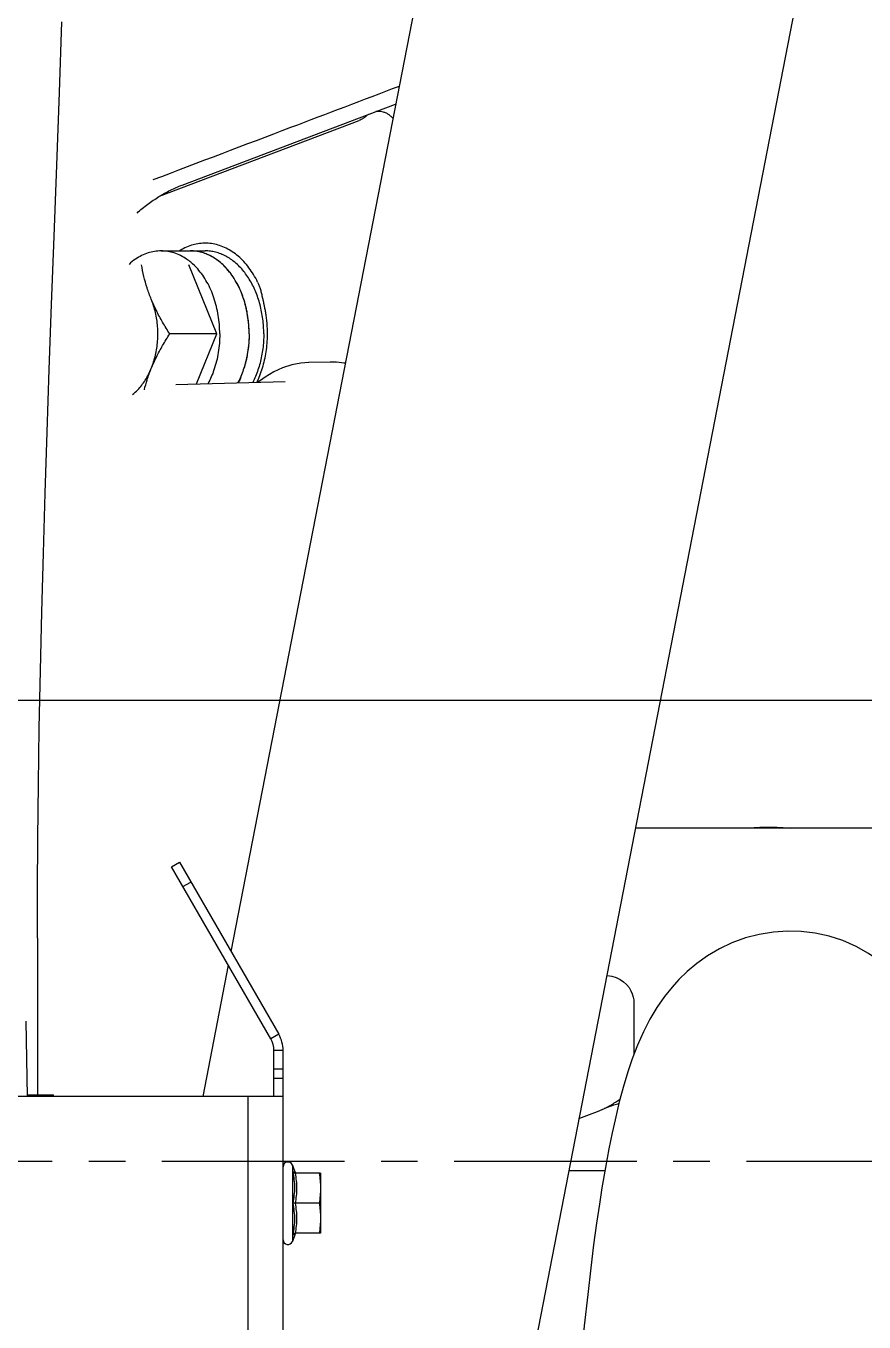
# Model space of a CAD drawing. Header units: millimetres. Extents: x 156850 to 204135, y 56350 to 74150.
# Drawn here: x 158066.5 to 158248.3, y 61547.2 to 61828.3 of the extents above; entities that cross this region are included whole.
import ezdxf

# ---------------------------------------------------------------- set-up
doc = ezdxf.new("R2010")
doc.units = ezdxf.units.MM
doc.header["$LTSCALE"] = 150
doc.linetypes.add('X-2F-PLAN$0$CENTER', pattern=[2, 1.25, -0.25, 0.25, -0.25])
doc.layers.add('-----33 Equipment', color=5, linetype='Continuous')

# ---------------------------------------------------------------- blocks, each defined once
blk = doc.blocks.new('X-2F-PLAN$0$filter_oben')
at = {"color": 0, "linetype": 'Continuous'}
for p, q in [((2040.38, 6603.5), (2040.38, 6680.72)), ((2052.88, 6606.17), (2090.23, 6627.73)), ((2090.23, 6627.73), (2091.23, 6626)), ((2091.23, 6626), (2053.88, 6604.44)), ((2085.9, 6625.23), (2086.9, 6623.5)), ((1844.13, 6611.11), (2040.38, 6611.11)), ((2040.38, 6605.5), (2050.38, 6605.5)), ((2044.38, 6605.5), (2044.38, 6603.5)), ((2046.38, 6605.5), (2046.38, 6603.5)), ((2050.38, 6603.5), (2050.38, 6605.5)), ((2053.88, 6604.44), (2052.88, 6606.17)), ((1834.13, 6603.5), (2050.38, 6603.5)), ((2025.53, 6601.49), (2008.99, 6601.49)), ((2010.43, 6600.96), (2008.99, 6601.49)), ((2010.43, 6600.96), (2010.41, 6601.36)), ((2010.76, 6595.4), (2010.76, 6600.84)), ((2017.26, 6595.67), (2017.26, 6600.84)), ((2023.76, 6595.4), (2023.76, 6600.84)), ((2025.53, 6601.49), (2024.09, 6600.96)), ((2024.11, 6601.36), (2024.09, 6600.96)), ((2023.76, 6595.4), (2010.76, 6595.4))]:
    blk.add_line(p, q, dxfattribs=at)
for centre, radius, start, end in [((2050.38, 6610.5), 5, 270, 300), ((2050.38, 6610.5), 7, 270, 300), ((2009.35, 6602.46), 1.04, 90, 250), ((2025.17, 6602.46), 1.04, 290, 90), ((2010.26, 6600.49), 0.5, 0, 70), ((2024.26, 6600.49), 0.5, 110, 180)]:
    blk.add_arc(centre, radius, start, end, dxfattribs=at)
for points, start_tangent, end_tangent in [([(2010.41, 6601.36), (2013.84, 6600.96), (2017.26, 6601.36)], (0.978182, -0.207751), (0.977723, 0.209898)), ([(2010.76, 6600.84), (2010.65, 6601.16), (2010.41, 6601.36)], (0, 1), (-0.919946, 0.392044)), ([(2010.76, 6600.84), (2014.01, 6600.5), (2017.26, 6600.84)], (0.980846, -0.194784), (0.980846, 0.194785)), ([(2017.26, 6600.84), (2017.26, 6601.01), (2017.26, 6601.36)], (0.005342, 0.999986), (0.065616, 0.997845)), ([(2017.26, 6601.36), (2020.67, 6600.96), (2024.11, 6601.36)], (0.977723, -0.209898), (0.978182, 0.207751)), ([(2017.26, 6600.84), (2020.51, 6600.5), (2023.76, 6600.84)], (0.980846, -0.194784), (0.980846, 0.194784)), ([(2023.76, 6600.84), (2023.86, 6601.16), (2024.11, 6601.36)], (0.005342, 0.999986), (0.923771, 0.382946)), ([(2014.01, 6595.4), (2010.76, 6595.67)], (-1, 0), (-0.988244, 0.152882)), ([(2017.26, 6595.67), (2014.01, 6595.4)], (-0.988244, -0.152882), (-1, 0)), ([(2020.51, 6595.4), (2017.26, 6595.67)], (-1, 0), (-0.988244, 0.152882)), ([(2023.76, 6595.67), (2020.51, 6595.4)], (-0.988244, -0.152882), (-1, 0))]:
    blk.add_spline(points, degree=3, dxfattribs=dict(at, start_tangent=start_tangent, end_tangent=end_tangent))
blk = doc.blocks.new('X-2F-PLAN$0$AUDIT_I_260115101451-0')
at = {"color": 0}
for p, q in [((-1061.5, 228.61), (-1061.5, 222.9)), ((-1027.5, 226.4), (-1061.5, 226.4)), ((-1061.87, 222.9), (-1061.5, 222.9))]:
    blk.add_line(p, q, dxfattribs=at)
blk.add_lwpolyline([(-1027.5, 226.4), (-1017.09, 226.38), (-1005.88, 226.31), (-994.14, 226.18), (-981.98, 225.99), (-969.52, 225.75), (-956.84, 225.45), (-944.01, 225.11), (-931.05, 224.72), (-917.83, 224.3), (-904.24, 223.83), (-890.13, 223.32), (-875.37, 222.78), (-859.88, 222.21), (-844.13, 221.64), (-828.84, 221.11)], dxfattribs=at)
blk = doc.blocks.new('X-2F-PLAN$0$A$C73FA2420')
at = {"color": 0, "linetype": 'Continuous'}
for p, q in [((1858.24, 1371.77), (1841.86, 1371.48)), ((2007.23, 1330.34), (2007.23, 1340.56)), ((2025.23, 1342.44), (2025.23, 1332.9)), ((2037.06, 1342.82), (2053.47, 1299.5)), ((1996.27, 1339.22), (1996.9, 1315.53)), ((2039.51, 1337.85), (2057.04, 1291.58)), ((2007.23, 1330.34), (2022.23, 1336.46)), ((1870.33, 1327.87), (1841.86, 1333.4)), ((1996.39, 1334.76), (2007.23, 1330.34)), ((2101.97, 1282.84), (1873.32, 1327.29)), ((2001.12, 1305.8), (2001, 1310.44)), ((2086.51, 1203.33), (1660.3, 1286.18)), ((1825.73, 1246.19), (1825.73, 1254.02)), ((1837.11, 1251.81), (1838.63, 1247.8)), ((1850.02, 1240.22), (1850.02, 1240.22)), ((1862.1, 1239.88), (1850.9, 1239.89)), ((1853.97, 1239.88), (1850.91, 1239.89)), ((1900.08, 1164.77), (1900.08, 1239.57)), ((1865.62, 1231.6), (1865.62, 1231.6))]:
    blk.add_line(p, q, dxfattribs=at)
for points in [[(2001, 1310.43), (2000.87, 1312.1), (2000.49, 1314.1), (1999.86, 1316.08), (1998.99, 1318.01), (1997.87, 1319.88), (1996.75, 1321.37)], [(1804.73, 1249.23), (1798.93, 1249.9), (1792.18, 1250.65), (1784.73, 1251.41)], [(1822.06, 1246.8), (1818.54, 1247.35), (1814.39, 1247.97), (1809.73, 1248.61), (1804.73, 1249.23)], [(1836.79, 1243.97), (1833.98, 1244.58), (1830.53, 1245.3), (1826.5, 1246.06), (1822.06, 1246.8)], [(1868.08, 1245.79), (1868.08, 1245.69), (1867.96, 1244.69)], [(1850.02, 1240.22), (1847.46, 1241.09), (1844.33, 1242.05), (1840.71, 1243.04), (1836.79, 1243.97)], [(1867.96, 1244.69), (1867.68, 1243.73), (1867.27, 1242.87), (1866.75, 1242.11), (1866.15, 1241.47), (1865.49, 1240.94), (1864.8, 1240.53), (1864.11, 1240.23), (1863.43, 1240.03), (1862.84, 1239.92), (1862.43, 1239.89), (1862.19, 1239.88), (1862.1, 1239.88)], [(1865.62, 1231.6), (1863.53, 1233.27), (1861.17, 1234.89), (1858.63, 1236.41), (1855.9, 1237.81), (1853, 1239.09), (1850.02, 1240.22)], [(1862.26, 1178.46), (1863.33, 1179.13), (1865.29, 1180.53), (1867.3, 1182.2), (1869.28, 1184.17), (1871.18, 1186.44), (1872.92, 1188.96), (1874.43, 1191.69), (1875.68, 1194.56), (1876.63, 1197.52), (1877.29, 1200.53), (1877.66, 1203.56), (1877.74, 1206.58), (1877.53, 1209.63), (1877.04, 1212.69), (1876.25, 1215.7), (1875.19, 1218.6), (1873.9, 1221.34), (1872.4, 1223.89), (1870.75, 1226.23), (1869.01, 1228.32), (1867.24, 1230.14), (1865.62, 1231.6)]]:
    blk.add_lwpolyline(points, dxfattribs=at)
for points, start_tangent, end_tangent in [([(2025.23, 1342.44), (2024.78, 1345.28), (2023.45, 1347.97), (2022.31, 1349.4)], (0, 1), (-0.678497, 0.734603)), ([(1994.08, 1348.66), (1995.1, 1347.52), (1997.2, 1345.88), (1999.73, 1344.57)], (0.612841, -0.790206), (0.92582, -0.377964)), ([(2014.73, 1344.57), (2017.2, 1345.47), (2019.71, 1346.17), (2022.23, 1346.69)], (0.92582, 0.377964), (0.985438, 0.170033)), ([(2033.44, 1347.67), (2034.42, 1346.52), (2035.35, 1345.34), (2036.2, 1344.14), (2037, 1342.92), (2037.73, 1341.68), (2038.39, 1340.42), (2038.99, 1339.14), (2039.51, 1337.85)], (0.666239, -0.745738), (0.354299, -0.935132)), ([(1995.12, 1346.08), (1997.27, 1345.47), (1999.73, 1344.57)], (0.970041, -0.242941), (0.92582, -0.377964)), ([(1999.73, 1344.57), (2002.6, 1343.67), (2005.67, 1343.21), (2008.8, 1343.21), (2011.87, 1343.67), (2014.73, 1344.57)], (0.92582, -0.377964), (0.92582, 0.377964)), ([(1999.73, 1344.57), (2002.2, 1343.46), (2004.71, 1342.11), (2007.23, 1340.56)], (0.92582, -0.377964), (0.84076, -0.541408)), ([(2007.23, 1340.56), (2009.76, 1342.11), (2012.27, 1343.46), (2014.73, 1344.57)], (0.84076, 0.541408), (0.92582, 0.377964)), ([(2060.89, 1290.83), (2051.96, 1314.36), (2040.61, 1344.25)], (-0.354909, 0.934901), (-0.354915, 0.934899)), ([(2022.76, 1336), (2023.45, 1336.92), (2024.78, 1339.61), (2025.23, 1342.44)], (0.638762, 0.769404), (0, 1)), ([(2018.47, 1321.5), (2020.1, 1322.39), (2021.58, 1323.4), (2022.91, 1324.51), (2024.06, 1325.71), (2025.03, 1327), (2025.8, 1328.35), (2026.38, 1329.74), (2026.74, 1331.18), (2026.89, 1332.63), (2026.82, 1334.08), (2026.54, 1335.52), (2026.04, 1336.93), (2025.34, 1338.3), (2025.24, 1338.47)], (0.896987, 0.442057), (-0.525877, 0.850561)), ([(2007.28, 1329.72), (2011.24, 1330.04), (2015.04, 1330.98), (2018.46, 1332.49), (2021.31, 1334.51), (2022.76, 1336)], (0.999998, 0.00193), (0.638762, 0.769404)), ([(2023.52, 1330.66), (2023.79, 1331.08), (2024.35, 1332.15), (2024.78, 1333.25), (2025.07, 1334.37), (2025.22, 1335.51), (2025.23, 1336.08)], (0.554366, 0.832273), (0, 1)), ([(2024.78, 1333.25), (2025.23, 1336.08)], (0.30679, 0.951777), (0, 1)), ([(2007.18, 1329.72), (2003.23, 1330.04), (1999.42, 1330.98), (1996.44, 1332.26)], (-0.999998, 0.00193), (-0.883572, 0.468296)), ([(2007.23, 1323.35), (2011.24, 1323.67), (2015.04, 1324.61), (2018.46, 1326.13), (2021.31, 1328.15), (2023.45, 1330.56), (2024.78, 1333.25)], (1, 0), (0.30679, 0.951777)), ([(2007.23, 1320.17), (2008.85, 1320.22), (2010.45, 1320.38), (2012.02, 1320.63), (2013.56, 1320.98), (2015.04, 1321.43), (2016.47, 1321.97), (2017.81, 1322.6), (2019.08, 1323.31), (2020.24, 1324.1), (2021.31, 1324.96), (2022.26, 1325.89), (2023.08, 1326.87), (2023.79, 1327.9), (2024.35, 1328.97), (2024.78, 1330.07), (2025.07, 1331.19), (2025.22, 1332.33), (2025.23, 1332.9)], (1, 0), (0, 1)), ([(2007.23, 1329.72), (2007.18, 1329.72)], (-1, 0), (-0.999998, 0.00193)), ([(2007.23, 1329.72), (2007.28, 1329.72)], (1, 0), (0.999998, 0.00193)), ([(2018.58, 1326.2), (2019.08, 1326.5), (2020.24, 1327.28), (2021.31, 1328.15), (2022.26, 1329.07), (2023.08, 1330.05), (2023.38, 1330.45)], (0.867289, 0.497805), (0.571956, 0.820284)), ([(2023.38, 1330.45), (2023.52, 1330.66)], (0.571956, 0.820284), (0.554366, 0.832273)), ([(2007.23, 1323.35), (2003.23, 1323.67), (1999.42, 1324.61), (1996.61, 1325.81)], (-1, 0), (-0.888148, 0.459558)), ([(2007.23, 1323.35), (2005.62, 1323.4), (2004.02, 1323.56), (2002.45, 1323.81), (2000.91, 1324.16), (1999.42, 1324.61), (1998, 1325.15), (1996.65, 1325.78), (1996.63, 1325.8)], (-1, 0), (-0.888874, 0.458151)), ([(2011.08, 1323.65), (2011.39, 1323.7)], (0.988249, 0.152854), (0.986183, 0.165659)), ([(2011.39, 1323.7), (2012.02, 1323.81), (2013.56, 1324.16), (2015.04, 1324.61), (2016.47, 1325.15), (2017.81, 1325.78), (2018.33, 1326.06)], (0.986183, 0.165659), (0.874998, 0.484126)), ([(2018.33, 1326.06), (2018.58, 1326.2)], (0.874998, 0.484126), (0.867289, 0.497805)), ([(2007.23, 1320.17), (2005.62, 1320.22), (2004.02, 1320.38), (2002.45, 1320.63), (2000.91, 1320.98), (1999.42, 1321.43), (1998, 1321.97), (1996.72, 1322.57)], (-1, 0), (-0.891146, 0.453717)), ([(1996.95, 1321.59), (1996.74, 1321.69)], (-0.909507, 0.415688), (-0.904879, 0.425669)), ([(2009.33, 1319.51), (2007.48, 1319.43), (2005.63, 1319.48), (2003.79, 1319.66), (2001.99, 1319.96), (2000.24, 1320.39), (1998.55, 1320.93), (1996.95, 1321.59)], (-0.997122, -0.075819), (-0.909513, 0.415675)), ([(2007.23, 1323.35), (2008.85, 1323.4), (2010.45, 1323.56), (2011.08, 1323.65)], (1, 0), (0.988249, 0.152854)), ([(2018.47, 1321.5), (2017.83, 1321.22), (2017.07, 1320.96), (2016.21, 1320.73), (2015.26, 1320.51)], (-0.896982, -0.442068), (-0.978634, -0.205609)), ([(2015.26, 1320.51), (2015.03, 1320.46), (2014.8, 1320.41), (2014.57, 1320.36), (2014.31, 1320.3), (2014.03, 1320.23), (2013.71, 1320.17), (2013.37, 1320.09), (2013, 1320.02), (2012.59, 1319.94), (2012.15, 1319.86), (2011.67, 1319.78), (2011.15, 1319.7), (2010.59, 1319.63), (2009.98, 1319.57), (2009.33, 1319.51)], (-0.978621, -0.205674), (-0.997121, -0.075833)), ([(2000.85, 1302.5), (2000.9, 1302.78), (2001.12, 1304.9), (2001.12, 1305.8)], (0.190065, 0.981771), (-0.026641, 0.999645)), ([(2054.42, 1297.99), (2054, 1298.53), (2053.69, 1299.04), (2053.47, 1299.5)], (-0.653556, 0.756878), (-0.354349, 0.935113)), ([(2054.82, 1297.45), (2054.42, 1297.99)], (-0.543061, 0.839693), (-0.653556, 0.756878)), ([(2055.47, 1295.03), (2055.48, 1295.51), (2055.44, 1295.84)], (0.073941, 0.997263), (-0.146743, 0.989175)), ([(2053.98, 1292.16), (2054.23, 1292.41), (2054.7, 1292.98), (2055.07, 1293.58), (2055.32, 1294.21), (2055.46, 1294.85), (2055.47, 1295.03)], (0.735392, 0.677642), (0.073941, 0.997263)), ([(1838.63, 1247.8), (1839.57, 1245.71), (1840.8, 1243.63), (1841.35, 1242.84)], (0.354541, -0.93504), (0.590095, -0.807334)), ([(1839.32, 1246.27), (1840.04, 1244.23), (1840.4, 1243.12)], (0.348112, -0.937453), (0.29682, -0.954933)), ([(1862.4, 1239.87), (1862.2, 1239.88), (1862.1, 1239.88)], (-0.99965, 0.026466), (-0.999647, 0.026584)), ([(1900.14, 1214.16), (1900.3, 1210.93), (1900.23, 1208.06), (1900.09, 1205.93)], (0.090671, -0.995881), (-0.080106, -0.996786))]:
    blk.add_spline(points, degree=3, dxfattribs=dict(at, start_tangent=start_tangent, end_tangent=end_tangent))
at = {"color": 0}
for name, p in [('X-2F-PLAN$0$filter_oben', (-198.52, -5287.52)), ('X-2F-PLAN$0$filter_oben', (-198.52, -5287.52)), ('X-2F-PLAN$0$AUDIT_I_260115101451-0', (2903.73, 1142.88))]:
    blk.add_blockref(name, p, dxfattribs=at)
blk = doc.blocks.new('X-2F-PLAN$0$zw$C47F')
at = {"layer": '-----33 Equipment', "linetype": 'X-2F-PLAN$0$CENTER', "ltscale": 0.211328}
blk.add_line((4725.86, 1136.3), (4725.86, 2236.3), dxfattribs=at)
at = {"layer": '-----33 Equipment'}
blk.add_line((4825.86, 2236.3), (4825.86, 1136.3), dxfattribs=at)
blk.add_blockref('X-2F-PLAN$0$A$C73FA2420', (2898.05, 848.02), dxfattribs=at)

msp = doc.modelspace()

# ---------------------------------------------------------------- block references
at = {"layer": '-----33 Equipment', "rotation": 90.00000000000001}
msp.add_blockref('X-2F-PLAN$0$zw$C47F', (160286.3, 56856.22), dxfattribs=at)

doc.saveas('drawing.dxf')
